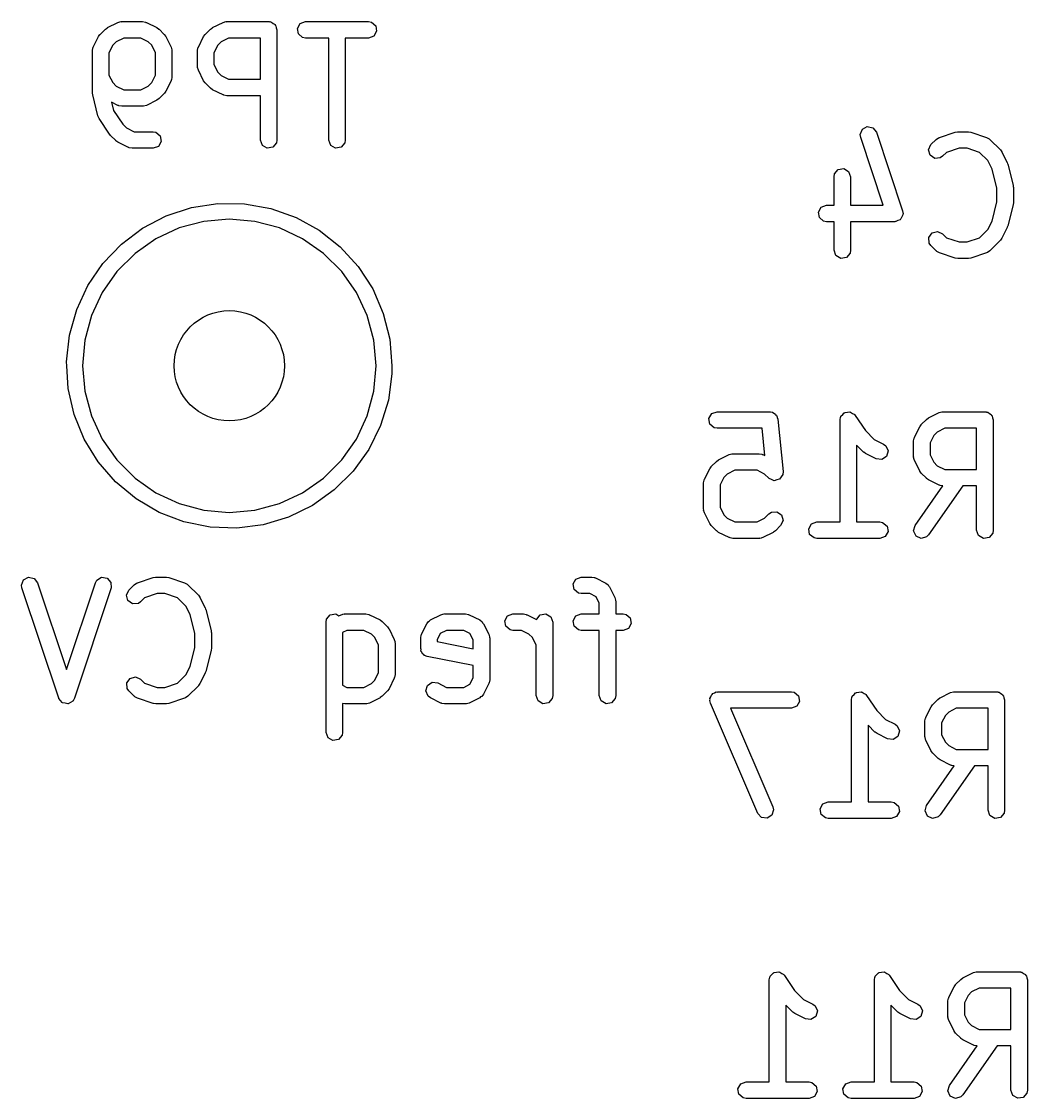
# Model space of a CAD drawing. Extents: x 62 to 228, y -146 to -46.
# Drawn here: x 168.93 to 178.05, y -58.08 to -48.31 of the extents above; entities that cross this region are included whole.
import ezdxf

# ---------------------------------------------------------------- set-up
doc = ezdxf.new("R2010")
doc.units = 0
doc.layers.add('BLACK', color=7, linetype='CONTINUOUS')

msp = doc.modelspace()

# ---------------------------------------------------------------- linework, layer by layer
at = {"layer": 'BLACK', "linetype": 'CONTINUOUS'}
for p, q in [((169.71, -48.3679), (169.805, -48.3203)), ((169.805, -48.3203), (169.83, -48.3129)), ((169.83, -48.3129), (169.835, -48.3139)), ((169.835, -48.3139), (169.839, -48.3124)), ((169.839, -48.3124), (170.029, -48.3124)), ((170.029, -48.3124), (170.055, -48.3169)), ((170.055, -48.3169), (170.058, -48.3198)), ((170.058, -48.3198), (170.063, -48.3203)), ((170.063, -48.3203), (170.158, -48.3679)), ((170.662, -48.3679), (170.758, -48.3203)), ((170.758, -48.3203), (170.783, -48.3129)), ((170.783, -48.3129), (170.787, -48.3139)), ((170.787, -48.3139), (170.791, -48.3124)), ((170.791, -48.3124), (171.172, -48.3124)), ((171.172, -48.3124), (171.182, -48.3141)), ((171.182, -48.3141), (171.185, -48.3135)), ((171.185, -48.3135), (171.188, -48.3152)), ((171.188, -48.3152), (171.198, -48.3169)), ((171.198, -48.3169), (171.213, -48.3294)), ((171.213, -48.3294), (171.23, -48.3392)), ((171.23, -48.3392), (171.232, -48.3455)), ((171.232, -48.3455), (171.237, -48.3499)), ((171.237, -48.3499), (171.24, -48.3691)), ((171.432, -48.3744), (171.457, -48.3299)), ((171.457, -48.3299), (171.505, -48.3124)), ((171.505, -48.3124), (172.077, -48.3124)), ((172.077, -48.3124), (172.103, -48.3169)), ((172.103, -48.3169), (172.142, -48.3499)), ((172.142, -48.3499), (172.151, -48.4004)), ((169.581, -48.5443), (169.629, -48.4491)), ((169.629, -48.4491), (169.642, -48.4311)), ((169.642, -48.4311), (169.643, -48.4296)), ((169.643, -48.4296), (169.691, -48.382)), ((169.691, -48.382), (169.709, -48.3691)), ((169.709, -48.3691), (169.71, -48.3679)), ((170.158, -48.3679), (170.176, -48.3813)), ((170.176, -48.3813), (170.178, -48.382)), ((170.178, -48.382), (170.225, -48.4296)), ((170.225, -48.4296), (170.238, -48.448)), ((170.238, -48.448), (170.239, -48.4491)), ((170.239, -48.4491), (170.287, -48.5443)), ((170.534, -48.5443), (170.581, -48.4491)), ((170.581, -48.4491), (170.595, -48.4311)), ((170.595, -48.4296), (170.643, -48.382)), ((170.595, -48.4311), (170.595, -48.4296)), ((170.643, -48.382), (170.661, -48.3691)), ((170.661, -48.3691), (170.662, -48.3679)), ((171.24, -48.3691), (171.247, -48.3874)), ((171.247, -48.3874), (171.247, -49.3874)), ((171.441, -48.4249), (171.432, -48.3744)), ((171.48, -48.4579), (171.441, -48.4249)), ((172.125, -48.4448), (172.077, -48.4624)), ((172.151, -48.4004), (172.125, -48.4448)), ((169.573, -48.5779), (169.578, -48.5522)), ((169.578, -48.5522), (169.581, -48.5488)), ((169.581, -48.5488), (169.581, -48.5443)), ((169.758, -48.527), (169.723, -48.5956)), ((169.788, -48.4966), (169.758, -48.527)), ((169.857, -48.4624), (169.788, -48.4966)), ((170.012, -48.4624), (169.857, -48.4624)), ((170.08, -48.4966), (170.012, -48.4624)), ((170.111, -48.527), (170.08, -48.4966)), ((170.145, -48.5956), (170.111, -48.527)), ((170.287, -48.5443), (170.294, -48.5693)), ((170.526, -48.5779), (170.53, -48.5522)), ((170.53, -48.5522), (170.533, -48.5488)), ((170.533, -48.5488), (170.534, -48.5443)), ((170.71, -48.527), (170.676, -48.5956)), ((170.74, -48.4966), (170.71, -48.527)), ((170.809, -48.4624), (170.74, -48.4966)), ((171.097, -48.4624), (170.809, -48.4624)), ((171.097, -48.8362), (171.097, -48.4624)), ((171.505, -48.4624), (171.48, -48.4579)), ((171.716, -48.4624), (171.505, -48.4624)), ((171.716, -49.3874), (171.716, -48.4624)), ((172.077, -48.4624), (171.866, -48.4624)), ((171.866, -48.4624), (171.866, -49.3874)), ((169.573, -48.9588), (169.573, -48.5779)), ((169.723, -48.5956), (169.723, -48.7982)), ((170.145, -48.7982), (170.145, -48.5956)), ((170.294, -48.5693), (170.293, -48.5736)), ((170.293, -48.5736), (170.295, -48.5779)), ((170.295, -48.5779), (170.295, -48.816)), ((170.526, -48.7207), (170.526, -48.5779)), ((170.676, -48.5956), (170.676, -48.703)), ((170.527, -48.7249), (170.526, -48.7207)), ((170.526, -48.7293), (170.527, -48.7249)), ((170.534, -48.7543), (170.526, -48.7293)), ((170.676, -48.703), (170.71, -48.7715)), ((169.723, -48.7982), (169.758, -48.8668)), ((170.111, -48.8668), (170.145, -48.7982)), ((170.29, -48.8416), (170.287, -48.845)), ((170.287, -48.845), (170.287, -48.8495)), ((170.295, -48.816), (170.29, -48.8416)), ((170.581, -48.8495), (170.534, -48.7543)), ((170.71, -48.7715), (170.74, -48.8019)), ((170.74, -48.8019), (170.809, -48.8362)), ((170.809, -48.8362), (171.097, -48.8362)), ((169.758, -48.8668), (169.788, -48.8972)), ((169.788, -48.8972), (169.857, -48.9314)), ((169.857, -48.9314), (170.012, -48.9314)), ((170.012, -48.9314), (170.08, -48.8972)), ((170.08, -48.8972), (170.111, -48.8668)), ((170.239, -48.9447), (170.226, -48.9627)), ((170.287, -48.8495), (170.239, -48.9447)), ((170.582, -48.8506), (170.581, -48.8495)), ((170.595, -48.869), (170.582, -48.8506)), ((170.643, -48.9166), (170.595, -48.869)), ((170.644, -48.9173), (170.643, -48.9166)), ((170.662, -48.9307), (170.644, -48.9173)), ((170.758, -48.9783), (170.662, -48.9307)), ((169.575, -48.9621), (169.573, -48.9588)), ((169.576, -48.977), (169.575, -48.9621)), ((169.623, -49.1675), (169.576, -48.977)), ((170.158, -49.0259), (170.063, -49.0735)), ((170.159, -49.0247), (170.158, -49.0259)), ((170.178, -49.0118), (170.159, -49.0247)), ((170.225, -48.9642), (170.178, -49.0118)), ((170.226, -48.9627), (170.225, -48.9642)), ((170.762, -48.9788), (170.758, -48.9783)), ((170.766, -48.9817), (170.762, -48.9788)), ((170.791, -48.9862), (170.766, -48.9817)), ((171.097, -48.9862), (170.791, -48.9862)), ((171.097, -49.3874), (171.097, -48.9862)), ((169.805, -49.0735), (169.747, -49.0444)), ((169.747, -49.0444), (169.766, -49.1185)), ((169.766, -49.1185), (169.849, -49.2444)), ((169.81, -49.074), (169.805, -49.0735)), ((169.813, -49.0769), (169.81, -49.074)), ((169.839, -49.0814), (169.813, -49.0769)), ((170.029, -49.0814), (169.839, -49.0814)), ((170.033, -49.0799), (170.029, -49.0814)), ((170.038, -49.0809), (170.033, -49.0799)), ((170.063, -49.0735), (170.038, -49.0809)), ((169.623, -49.1678), (169.623, -49.1675)), ((169.634, -49.1909), (169.623, -49.1678)), ((169.729, -49.3337), (169.634, -49.1909)), ((169.732, -49.3358), (169.729, -49.3337)), ((169.738, -49.3452), (169.732, -49.3358)), ((169.849, -49.2444), (169.883, -49.2781)), ((169.883, -49.2781), (169.952, -49.3124)), ((169.952, -49.3124), (170.125, -49.3124)), ((170.125, -49.3124), (170.15, -49.3169)), ((170.15, -49.3169), (170.189, -49.3499)), ((176.536, -49.3372), (176.555, -49.2895)), ((176.555, -49.2895), (176.6, -49.2651)), ((176.6, -49.2651), (176.65, -49.2754)), ((176.65, -49.2754), (176.682, -49.3155)), ((176.682, -49.3155), (176.92, -50.0298)), ((177.254, -49.3633), (177.397, -49.3157)), ((177.397, -49.3157), (177.419, -49.3124)), ((177.419, -49.3124), (177.421, -49.3119)), ((177.421, -49.3119), (177.516, -49.3119)), ((177.516, -49.3119), (177.538, -49.3158)), ((177.538, -49.3158), (177.539, -49.3157)), ((177.539, -49.3157), (177.682, -49.3633)), ((169.786, -49.3928), (169.738, -49.3452)), ((169.787, -49.3935), (169.786, -49.3928)), ((169.805, -49.4068), (169.787, -49.3935)), ((169.901, -49.4545), (169.805, -49.4068)), ((170.198, -49.4004), (170.173, -49.4448)), ((170.189, -49.3499), (170.198, -49.4004)), ((171.115, -49.4356), (171.097, -49.3874)), ((171.243, -49.413), (171.21, -49.4523)), ((171.247, -49.3874), (171.243, -49.413)), ((171.734, -49.4356), (171.716, -49.3874)), ((171.862, -49.413), (171.829, -49.4523)), ((171.866, -49.3874), (171.862, -49.413)), ((176.54, -49.363), (176.536, -49.3372)), ((176.745, -49.9785), (176.54, -49.363)), ((177.155, -49.4756), (177.177, -49.4291)), ((177.177, -49.4291), (177.225, -49.3815)), ((177.225, -49.3815), (177.246, -49.3665)), ((177.246, -49.3665), (177.25, -49.3661)), ((177.25, -49.3661), (177.254, -49.3633)), ((177.682, -49.3633), (177.705, -49.3758)), ((177.705, -49.3758), (177.708, -49.3796)), ((177.708, -49.3796), (177.712, -49.3815)), ((177.712, -49.3815), (177.807, -49.4767)), ((169.905, -49.455), (169.901, -49.4545)), ((169.908, -49.4579), (169.905, -49.455)), ((169.934, -49.4624), (169.908, -49.4579)), ((170.125, -49.4624), (169.934, -49.4624)), ((170.173, -49.4448), (170.125, -49.4624)), ((171.159, -49.4612), (171.115, -49.4356)), ((171.21, -49.4523), (171.159, -49.4612)), ((171.778, -49.4612), (171.734, -49.4356)), ((171.829, -49.4523), (171.778, -49.4612)), ((177.169, -49.5251), (177.155, -49.4756)), ((177.211, -49.5546), (177.169, -49.5251)), ((177.318, -49.5001), (177.283, -49.5352)), ((177.433, -49.4619), (177.318, -49.5001)), ((177.504, -49.4619), (177.433, -49.4619)), ((177.618, -49.5001), (177.504, -49.4619)), ((177.692, -49.5742), (177.618, -49.5001)), ((177.807, -49.4767), (177.82, -49.4951)), ((177.82, -49.4951), (177.821, -49.4962)), ((177.821, -49.4962), (177.869, -49.5914)), ((177.262, -49.5501), (177.211, -49.5546)), ((177.283, -49.5352), (177.262, -49.5501)), ((177.731, -49.6512), (177.692, -49.5742)), ((177.869, -49.5914), (177.872, -49.6038)), ((177.872, -49.6038), (177.874, -49.6068)), ((177.874, -49.6068), (177.922, -49.7973)), ((176.298, -49.7202), (176.302, -49.6946)), ((176.298, -49.9785), (176.298, -49.7202)), ((176.302, -49.6946), (176.335, -49.6553)), ((176.335, -49.6553), (176.386, -49.6464)), ((176.386, -49.6464), (176.43, -49.672)), ((176.43, -49.672), (176.448, -49.7202)), ((176.448, -49.7202), (176.448, -49.9785)), ((177.774, -49.8247), (177.731, -49.6512)), ((177.922, -49.7973), (177.923, -49.8122)), ((177.923, -49.8122), (177.924, -49.8155)), ((177.924, -49.8155), (177.924, -49.9583)), ((177.774, -49.9491), (177.774, -49.8247)), ((170.243, -50.0753), (170.473, -50.0002)), ((170.473, -50.0002), (170.712, -49.9636)), ((170.712, -49.9636), (170.954, -49.9665)), ((170.954, -49.9665), (171.192, -50.0089)), ((171.192, -50.0089), (171.42, -50.0896)), ((176.156, -50.0405), (176.182, -49.9961)), ((176.182, -49.9961), (176.23, -49.9785)), ((176.23, -49.9785), (176.298, -49.9785)), ((176.448, -49.9785), (176.745, -49.9785)), ((177.731, -50.1226), (177.774, -49.9491)), ((177.922, -49.9765), (177.874, -50.167)), ((177.924, -49.9583), (177.922, -49.9731)), ((177.922, -49.9731), (177.922, -49.9765)), ((170.029, -50.1869), (170.243, -50.0753)), ((170.815, -50.1049), (170.584, -50.1251)), ((171.046, -50.1251), (170.815, -50.1049)), ((171.42, -50.0896), (171.631, -50.2064)), ((176.165, -50.091), (176.156, -50.0405)), ((176.204, -50.124), (176.165, -50.091)), ((176.897, -50.111), (176.878, -50.118)), ((176.9, -50.106), (176.897, -50.111)), ((176.905, -50.1033), (176.9, -50.106)), ((176.913, -50.0843), (176.905, -50.1033)), ((176.923, -50.0666), (176.913, -50.0843)), ((176.92, -50.0298), (176.924, -50.0556)), ((176.924, -50.0556), (176.922, -50.0609)), ((176.922, -50.0609), (176.923, -50.0666)), ((169.836, -50.332), (170.029, -50.1869)), ((170.36, -50.1852), (170.15, -50.2831)), ((170.584, -50.1251), (170.36, -50.1852)), ((171.27, -50.1852), (171.046, -50.1251)), ((171.48, -50.2831), (171.27, -50.1852)), ((171.631, -50.2064), (171.821, -50.3563)), ((176.23, -50.1285), (176.204, -50.124)), ((176.298, -50.1285), (176.23, -50.1285)), ((176.298, -50.3869), (176.298, -50.1285)), ((176.849, -50.1285), (176.448, -50.1285)), ((176.448, -50.1285), (176.448, -50.3869)), ((176.855, -50.1266), (176.849, -50.1285)), ((176.86, -50.1277), (176.855, -50.1266)), ((176.878, -50.118), (176.86, -50.1277)), ((177.618, -50.2737), (177.692, -50.1996)), ((177.692, -50.1996), (177.731, -50.1226)), ((177.869, -50.1823), (177.821, -50.2776)), ((177.874, -50.167), (177.869, -50.1788)), ((177.869, -50.1788), (177.869, -50.1823)), ((170.15, -50.2831), (169.96, -50.4161)), ((171.67, -50.4161), (171.48, -50.2831)), ((177.158, -50.2722), (177.187, -50.2302)), ((177.162, -50.3233), (177.158, -50.2722)), ((177.187, -50.2302), (177.237, -50.2169)), ((177.237, -50.2169), (177.283, -50.2386)), ((177.283, -50.2386), (177.318, -50.2737)), ((177.318, -50.2737), (177.433, -50.3119)), ((177.433, -50.3119), (177.504, -50.3119)), ((177.504, -50.3119), (177.618, -50.2737)), ((177.807, -50.2971), (177.712, -50.3923)), ((177.808, -50.2956), (177.807, -50.2971)), ((177.821, -50.2776), (177.808, -50.2956)), ((169.669, -50.5068), (169.836, -50.332)), ((171.821, -50.3563), (171.984, -50.535)), ((176.315, -50.4351), (176.298, -50.3869)), ((176.448, -50.3869), (176.443, -50.4125)), ((177.177, -50.3447), (177.162, -50.3233)), ((177.225, -50.3923), (177.177, -50.3447)), ((177.229, -50.3942), (177.225, -50.3923)), ((177.231, -50.398), (177.229, -50.3942)), ((177.254, -50.4104), (177.231, -50.398)), ((177.397, -50.458), (177.254, -50.4104)), ((177.682, -50.4104), (177.539, -50.458)), ((177.686, -50.4076), (177.682, -50.4104)), ((177.69, -50.4072), (177.686, -50.4076)), ((177.712, -50.3923), (177.69, -50.4072)), ((169.532, -50.7064), (169.669, -50.5068)), ((169.96, -50.4161), (169.796, -50.5801)), ((171.834, -50.5801), (171.67, -50.4161)), ((176.36, -50.4607), (176.315, -50.4351)), ((176.41, -50.4518), (176.36, -50.4607)), ((176.443, -50.4125), (176.41, -50.4518)), ((177.398, -50.458), (177.397, -50.458)), ((177.421, -50.4619), (177.398, -50.458)), ((177.516, -50.4619), (177.421, -50.4619)), ((177.517, -50.4613), (177.516, -50.4619)), ((177.539, -50.458), (177.517, -50.4613)), ((169.796, -50.5801), (169.663, -50.77)), ((171.967, -50.77), (171.834, -50.5801)), ((171.984, -50.535), (172.115, -50.738)), ((169.431, -50.9257), (169.532, -50.7064)), ((169.663, -50.77), (169.565, -50.9801)), ((172.065, -50.9801), (171.967, -50.77)), ((172.115, -50.738), (172.211, -50.9597)), ((169.366, -51.1586), (169.431, -50.9257)), ((169.565, -50.9801), (169.505, -51.204)), ((172.125, -51.204), (172.065, -50.9801)), ((172.211, -50.9597), (172.27, -51.1941)), ((169.34, -51.399), (169.366, -51.1586)), ((169.505, -51.204), (169.485, -51.435)), ((172.145, -51.435), (172.125, -51.204)), ((172.27, -51.1941), (172.29, -51.435)), ((169.343, -51.435), (169.34, -51.399)), ((169.354, -51.6403), (169.343, -51.435)), ((169.485, -51.435), (169.505, -51.666)), ((172.125, -51.666), (172.145, -51.435)), ((172.29, -51.435), (172.288, -51.5071)), ((172.288, -51.5071), (172.257, -51.7467)), ((169.407, -51.8761), (169.354, -51.6403)), ((169.505, -51.666), (169.565, -51.8899)), ((172.065, -51.8899), (172.125, -51.666)), ((172.257, -51.7467), (172.186, -51.978)), ((175.164, -51.9139), (175.189, -51.8694)), ((175.189, -51.8694), (175.238, -51.8519)), ((175.238, -51.8519), (175.714, -51.8519)), ((175.714, -51.8519), (175.718, -51.8526)), ((175.718, -51.8526), (175.719, -51.8521)), ((175.719, -51.8521), (175.722, -51.8534)), ((175.722, -51.8534), (175.739, -51.8564)), ((175.739, -51.8564), (175.752, -51.8666)), ((175.752, -51.8666), (175.766, -51.8732)), ((175.766, -51.8732), (175.771, -51.8826)), ((176.377, -51.8786), (176.391, -51.8619)), ((176.391, -51.8619), (176.395, -51.8612)), ((176.395, -51.8612), (176.398, -51.8582)), ((176.398, -51.8582), (176.42, -51.8568)), ((176.42, -51.8568), (176.441, -51.853)), ((176.441, -51.853), (176.445, -51.8552)), ((176.445, -51.8552), (176.449, -51.8549)), ((176.449, -51.8549), (176.467, -51.8678)), ((176.467, -51.8678), (176.486, -51.8787)), ((177.156, -51.9074), (177.252, -51.8598)), ((177.252, -51.8598), (177.277, -51.8524)), ((177.277, -51.8524), (177.281, -51.8534)), ((177.281, -51.8534), (177.285, -51.8519)), ((177.285, -51.8519), (177.666, -51.8519)), ((177.666, -51.8519), (177.676, -51.8536)), ((177.676, -51.8536), (177.679, -51.853)), ((177.679, -51.853), (177.682, -51.8547)), ((177.682, -51.8547), (177.692, -51.8564)), ((177.692, -51.8564), (177.707, -51.8689)), ((177.707, -51.8689), (177.724, -51.8787)), ((169.498, -52.1), (169.407, -51.8761)), ((169.565, -51.8899), (169.663, -52.1)), ((171.967, -52.1), (172.065, -51.8899)), ((175.173, -51.9644), (175.164, -51.9139)), ((175.212, -51.9974), (175.173, -51.9644)), ((175.771, -51.8826), (175.779, -51.8894)), ((175.779, -51.8894), (175.782, -51.9051)), ((175.782, -51.9051), (175.788, -51.9194)), ((175.788, -51.9194), (175.836, -52.3956)), ((176.353, -51.9269), (176.358, -51.9012)), ((176.353, -52.8519), (176.353, -51.9269)), ((176.358, -51.9012), (176.36, -51.8979)), ((176.36, -51.8979), (176.361, -51.8936)), ((176.361, -51.8936), (176.377, -51.8786)), ((176.486, -51.8787), (176.487, -51.8827)), ((176.487, -51.8827), (176.49, -51.8853)), ((176.49, -51.8853), (176.582, -52.022)), ((177.075, -51.9886), (177.089, -51.9706)), ((177.089, -51.9691), (177.137, -51.9215)), ((177.089, -51.9706), (177.089, -51.9691)), ((177.137, -51.9215), (177.155, -51.9086)), ((177.155, -51.9086), (177.156, -51.9074)), ((177.724, -51.8787), (177.726, -51.885)), ((177.726, -51.885), (177.731, -51.8894)), ((177.731, -51.8894), (177.735, -51.9086)), ((177.735, -51.9086), (177.741, -51.9269)), ((177.741, -51.9269), (177.741, -52.9269)), ((172.186, -51.978), (172.079, -52.1947)), ((175.238, -52.0019), (175.212, -51.9974)), ((175.646, -52.0019), (175.238, -52.0019)), ((175.671, -52.2501), (175.646, -52.0019)), ((176.582, -52.022), (176.663, -52.1033)), ((177.028, -52.0838), (177.075, -51.9886)), ((177.204, -52.0665), (177.17, -52.1351)), ((177.234, -52.0361), (177.204, -52.0665)), ((177.303, -52.0019), (177.234, -52.0361)), ((177.591, -52.0019), (177.303, -52.0019)), ((177.591, -52.3757), (177.591, -52.0019)), ((169.625, -52.3061), (169.498, -52.1)), ((169.663, -52.1), (169.796, -52.2899)), ((171.834, -52.2899), (171.967, -52.1)), ((176.566, -52.218), (176.503, -52.1556)), ((176.503, -52.1556), (176.503, -52.8519)), ((176.663, -52.1033), (176.747, -52.1455)), ((176.747, -52.1455), (176.768, -52.161)), ((176.768, -52.161), (176.789, -52.2081)), ((177.02, -52.1174), (177.024, -52.0917)), ((177.02, -52.2602), (177.02, -52.1174)), ((177.024, -52.0917), (177.027, -52.0883)), ((177.027, -52.0883), (177.028, -52.0838)), ((177.17, -52.1351), (177.17, -52.2425)), ((172.079, -52.1947), (171.938, -52.391)), ((175.252, -52.2884), (175.347, -52.2408)), ((175.347, -52.2408), (175.372, -52.2333)), ((175.372, -52.2333), (175.376, -52.2344)), ((175.376, -52.2344), (175.38, -52.2328)), ((175.38, -52.2328), (175.619, -52.2328)), ((175.619, -52.2328), (175.644, -52.2374)), ((175.644, -52.2374), (175.648, -52.2402)), ((175.648, -52.2402), (175.652, -52.2408)), ((175.652, -52.2408), (175.671, -52.2501)), ((176.567, -52.2187), (176.566, -52.218)), ((176.585, -52.2321), (176.567, -52.2187)), ((176.68, -52.2797), (176.585, -52.2321)), ((176.774, -52.2573), (176.731, -52.2855)), ((176.789, -52.2081), (176.774, -52.2573)), ((177.021, -52.2644), (177.02, -52.2602)), ((177.02, -52.2688), (177.021, -52.2644)), ((177.17, -52.2425), (177.204, -52.311)), ((169.783, -52.4888), (169.625, -52.3061)), ((169.796, -52.2899), (169.96, -52.4539)), ((171.67, -52.4539), (171.834, -52.2899)), ((175.171, -52.3695), (175.184, -52.3515)), ((175.184, -52.3515), (175.185, -52.35)), ((175.185, -52.35), (175.232, -52.3024)), ((175.232, -52.3024), (175.251, -52.2896)), ((175.251, -52.2896), (175.252, -52.2884)), ((176.731, -52.2855), (176.68, -52.2797)), ((177.028, -52.2938), (177.02, -52.2688)), ((177.075, -52.389), (177.028, -52.2938)), ((177.204, -52.311), (177.234, -52.3414)), ((177.234, -52.3414), (177.303, -52.3757)), ((169.96, -52.4539), (170.15, -52.5869)), ((171.48, -52.5869), (171.67, -52.4539)), ((171.938, -52.391), (171.767, -52.5616)), ((175.123, -52.4648), (175.171, -52.3695)), ((175.299, -52.4475), (175.265, -52.516)), ((175.33, -52.4171), (175.299, -52.4475)), ((175.398, -52.3828), (175.33, -52.4171)), ((175.601, -52.3828), (175.398, -52.3828)), ((175.669, -52.4171), (175.601, -52.3828)), ((175.708, -52.4561), (175.669, -52.4171)), ((175.709, -52.4563), (175.708, -52.4561)), ((175.709, -52.4568), (175.709, -52.4563)), ((175.732, -52.4671), (175.709, -52.4568)), ((175.819, -52.4431), (175.805, -52.464)), ((175.834, -52.4225), (175.819, -52.4431)), ((175.836, -52.3956), (175.834, -52.4216)), ((175.834, -52.4216), (175.834, -52.422)), ((175.834, -52.422), (175.834, -52.4225)), ((177.076, -52.3901), (177.075, -52.389)), ((177.089, -52.4085), (177.076, -52.3901)), ((177.137, -52.4561), (177.089, -52.4085)), ((177.138, -52.4568), (177.137, -52.4561)), ((177.156, -52.4702), (177.138, -52.4568)), ((177.303, -52.3757), (177.591, -52.3757)), ((169.969, -52.6432), (169.783, -52.4888)), ((175.115, -52.4983), (175.12, -52.4727)), ((175.115, -52.7364), (175.115, -52.4983)), ((175.12, -52.4727), (175.122, -52.4692)), ((175.122, -52.4692), (175.123, -52.4648)), ((175.265, -52.516), (175.265, -52.7187)), ((175.755, -52.4778), (175.732, -52.4671)), ((175.756, -52.4779), (175.755, -52.4777)), ((175.755, -52.4777), (175.755, -52.4778)), ((175.78, -52.471), (175.756, -52.4779)), ((175.804, -52.4645), (175.78, -52.471)), ((175.805, -52.4641), (175.804, -52.4645)), ((175.805, -52.464), (175.805, -52.4641)), ((177.033, -52.8839), (177.284, -52.5255)), ((177.252, -52.5178), (177.156, -52.4702)), ((177.467, -52.5257), (177.156, -52.9699)), ((177.256, -52.5183), (177.252, -52.5178)), ((177.26, -52.5212), (177.256, -52.5183)), ((177.284, -52.5255), (177.26, -52.5212)), ((177.591, -52.5257), (177.467, -52.5257)), ((177.591, -52.9269), (177.591, -52.5257)), ((170.178, -52.7652), (169.969, -52.6432)), ((170.15, -52.5869), (170.36, -52.6848)), ((171.27, -52.6848), (171.48, -52.5869)), ((171.767, -52.5616), (171.57, -52.702)), ((170.36, -52.6848), (170.584, -52.7449)), ((170.584, -52.7449), (170.815, -52.7651)), ((170.815, -52.7651), (171.046, -52.7449)), ((171.046, -52.7449), (171.27, -52.6848)), ((171.57, -52.702), (171.353, -52.8083)), ((175.117, -52.7406), (175.115, -52.7364)), ((175.115, -52.745), (175.117, -52.7406)), ((175.123, -52.7699), (175.115, -52.745)), ((175.265, -52.7187), (175.299, -52.7872)), ((170.403, -52.8514), (170.178, -52.7652)), ((170.64, -52.8996), (170.403, -52.8514)), ((171.353, -52.8083), (171.122, -52.8778)), ((175.171, -52.8652), (175.123, -52.7699)), ((175.299, -52.7872), (175.33, -52.8176)), ((175.33, -52.8176), (175.398, -52.8519)), ((175.398, -52.8519), (175.601, -52.8519)), ((175.601, -52.8519), (175.669, -52.8176)), ((175.669, -52.8176), (175.708, -52.7786)), ((175.708, -52.7786), (175.73, -52.7637)), ((175.73, -52.7637), (175.781, -52.7592)), ((175.781, -52.7592), (175.823, -52.7886)), ((175.836, -52.8382), (175.814, -52.8847)), ((175.823, -52.7886), (175.836, -52.8382)), ((176.094, -52.8694), (176.142, -52.8519)), ((176.142, -52.8519), (176.353, -52.8519)), ((176.503, -52.8519), (176.714, -52.8519)), ((176.714, -52.8519), (176.739, -52.8564)), ((170.882, -52.9085), (170.64, -52.8996)), ((171.122, -52.8778), (170.882, -52.9085)), ((175.172, -52.8663), (175.171, -52.8652)), ((175.185, -52.8847), (175.172, -52.8663)), ((175.232, -52.9323), (175.185, -52.8847)), ((175.234, -52.933), (175.232, -52.9323)), ((175.252, -52.9463), (175.234, -52.933)), ((175.347, -52.994), (175.252, -52.9463)), ((175.747, -52.9463), (175.652, -52.994)), ((175.748, -52.9452), (175.747, -52.9463)), ((175.767, -52.9323), (175.748, -52.9452)), ((175.814, -52.8847), (175.767, -52.9323)), ((176.069, -52.9139), (176.094, -52.8694)), ((176.077, -52.9644), (176.069, -52.9139)), ((176.739, -52.8564), (176.779, -52.8894)), ((176.788, -52.9399), (176.762, -52.9843)), ((176.779, -52.8894), (176.788, -52.9399)), ((177.02, -52.9334), (177.033, -52.8839)), ((177.042, -52.9799), (177.02, -52.9334)), ((177.609, -52.9751), (177.591, -52.9269)), ((177.741, -52.9269), (177.737, -52.9525)), ((175.351, -52.9945), (175.347, -52.994)), ((175.355, -52.9974), (175.351, -52.9945)), ((175.38, -53.0019), (175.355, -52.9974)), ((175.619, -53.0019), (175.38, -53.0019)), ((175.623, -53.0003), (175.619, -53.0019)), ((175.627, -53.0014), (175.623, -53.0003)), ((175.652, -52.994), (175.627, -53.0014)), ((176.117, -52.9974), (176.077, -52.9644)), ((176.142, -53.0019), (176.117, -52.9974)), ((176.714, -53.0019), (176.142, -53.0019)), ((176.762, -52.9843), (176.714, -53.0019)), ((177.088, -53.0016), (177.042, -52.9799)), ((177.138, -52.9883), (177.088, -53.0016)), ((177.156, -52.9699), (177.138, -52.9883)), ((177.653, -53.0007), (177.609, -52.9751)), ((177.704, -52.9918), (177.653, -53.0007)), ((177.737, -52.9525), (177.704, -52.9918)), ((168.931, -53.4253), (168.949, -53.3776)), ((168.934, -53.4511), (168.931, -53.4253)), ((168.949, -53.3776), (168.994, -53.3532)), ((168.994, -53.3532), (169.045, -53.3635)), ((169.045, -53.3635), (169.077, -53.4037)), ((169.077, -53.4037), (169.339, -54.1902)), ((169.339, -54.1902), (169.601, -53.4037)), ((169.601, -53.4037), (169.613, -53.3808)), ((169.613, -53.3808), (169.657, -53.3539)), ((169.657, -53.3539), (169.708, -53.3614)), ((169.708, -53.3614), (169.742, -53.3998)), ((169.742, -53.3998), (169.743, -53.4511)), ((169.905, -53.4696), (169.952, -53.422)), ((169.952, -53.422), (169.974, -53.407)), ((169.974, -53.407), (169.978, -53.4066)), ((169.978, -53.4066), (169.982, -53.4038)), ((169.982, -53.4038), (170.125, -53.3562)), ((170.125, -53.3562), (170.147, -53.3529)), ((170.147, -53.3529), (170.148, -53.3524)), ((170.148, -53.3524), (170.244, -53.3524)), ((170.244, -53.3524), (170.266, -53.3563)), ((170.266, -53.3563), (170.267, -53.3562)), ((170.267, -53.3562), (170.41, -53.4038)), ((170.41, -53.4038), (170.433, -53.4163)), ((170.433, -53.4163), (170.435, -53.4201)), ((170.435, -53.4201), (170.439, -53.422)), ((170.439, -53.422), (170.535, -53.5172)), ((173.932, -53.4144), (173.957, -53.3699)), ((173.941, -53.4649), (173.932, -53.4144)), ((173.957, -53.3699), (174.005, -53.3524)), ((174.005, -53.3524), (174.101, -53.3524)), ((174.101, -53.3524), (174.126, -53.3569)), ((174.126, -53.3569), (174.13, -53.3598)), ((174.13, -53.3598), (174.134, -53.3603)), ((174.134, -53.3603), (174.229, -53.4079)), ((174.229, -53.4079), (174.25, -53.4234)), ((174.25, -53.4234), (174.255, -53.4337)), ((174.255, -53.4337), (174.263, -53.4415)), ((169.268, -54.4511), (168.934, -53.4511)), ((169.743, -53.4511), (169.41, -54.4511)), ((169.883, -53.5161), (169.905, -53.4696)), ((169.896, -53.5656), (169.883, -53.5161)), ((170.161, -53.5024), (170.046, -53.5406)), ((170.231, -53.5024), (170.161, -53.5024)), ((170.346, -53.5406), (170.231, -53.5024)), ((170.535, -53.5172), (170.548, -53.5356)), ((170.548, -53.5356), (170.549, -53.5367)), ((170.549, -53.5367), (170.596, -53.6319)), ((173.98, -53.4979), (173.941, -53.4649)), ((174.005, -53.5024), (173.98, -53.4979)), ((174.083, -53.5024), (174.005, -53.5024)), ((174.14, -53.5309), (174.083, -53.5024)), ((174.169, -53.5879), (174.14, -53.5309)), ((174.263, -53.4415), (174.311, -53.5367)), ((174.311, -53.5367), (174.318, -53.5617)), ((169.938, -53.5951), (169.896, -53.5656)), ((169.99, -53.5906), (169.938, -53.5951)), ((170.011, -53.5757), (169.99, -53.5906)), ((170.046, -53.5406), (170.011, -53.5757)), ((170.42, -53.6147), (170.346, -53.5406)), ((170.459, -53.6917), (170.42, -53.6147)), ((170.596, -53.6319), (170.6, -53.6443)), ((174.169, -53.6857), (174.169, -53.5879)), ((174.318, -53.5617), (174.317, -53.566)), ((174.317, -53.566), (174.319, -53.5702)), ((174.319, -53.5702), (174.319, -53.6857)), ((170.502, -53.8652), (170.459, -53.6917)), ((170.6, -53.6443), (170.602, -53.6473)), ((170.602, -53.6473), (170.65, -53.8378)), ((171.697, -53.7351), (171.73, -53.6958)), ((171.73, -53.6958), (171.78, -53.6869)), ((171.78, -53.6869), (171.809, -53.7035)), ((171.809, -53.7035), (171.829, -53.6936)), ((171.829, -53.6936), (171.854, -53.6862)), ((171.854, -53.6862), (171.858, -53.6872)), ((171.858, -53.6872), (171.863, -53.6857)), ((171.863, -53.6857), (172.053, -53.6857)), ((172.053, -53.6857), (172.079, -53.6902)), ((172.079, -53.6902), (172.082, -53.6931)), ((172.082, -53.6931), (172.087, -53.6936)), ((172.087, -53.6936), (172.182, -53.7413)), ((172.639, -53.7413), (172.734, -53.6936)), ((172.734, -53.6936), (172.759, -53.6862)), ((172.759, -53.6862), (172.763, -53.6872)), ((172.763, -53.6872), (172.767, -53.6857)), ((172.767, -53.6857), (172.958, -53.6857)), ((172.958, -53.6857), (172.984, -53.6902)), ((172.984, -53.6902), (172.987, -53.6931)), ((172.987, -53.6931), (172.991, -53.6936)), ((172.991, -53.6936), (173.087, -53.7413)), ((173.313, -53.7477), (173.338, -53.7033)), ((173.338, -53.7033), (173.386, -53.6857)), ((173.386, -53.6857), (173.482, -53.6857)), ((173.482, -53.6857), (173.507, -53.6902)), ((173.507, -53.6902), (173.511, -53.6931)), ((173.511, -53.6931), (173.515, -53.6936)), ((173.515, -53.6936), (173.601, -53.7367)), ((173.602, -53.7351), (173.635, -53.6958)), ((173.635, -53.6958), (173.685, -53.6869)), ((173.685, -53.6869), (173.73, -53.7125)), ((173.73, -53.7125), (173.747, -53.7607)), ((173.932, -53.7477), (173.957, -53.7033)), ((173.957, -53.7033), (174.005, -53.6857)), ((174.005, -53.6857), (174.169, -53.6857)), ((174.319, -53.6857), (174.386, -53.6857)), ((174.386, -53.6857), (174.412, -53.6902)), ((174.412, -53.6902), (174.451, -53.7232)), ((174.451, -53.7232), (174.46, -53.7737)), ((171.692, -53.7607), (171.697, -53.7351)), ((171.692, -54.7607), (171.692, -53.7607)), ((172.182, -53.7413), (172.2, -53.7546)), ((172.2, -53.7546), (172.201, -53.7553)), ((172.201, -53.7553), (172.249, -53.8029)), ((172.249, -53.8029), (172.262, -53.8213)), ((172.262, -53.8213), (172.263, -53.8224)), ((172.263, -53.8224), (172.311, -53.9176)), ((172.557, -53.87), (172.605, -53.7748)), ((172.605, -53.7748), (172.621, -53.7539)), ((172.621, -53.7539), (172.631, -53.7494)), ((172.631, -53.7494), (172.639, -53.7413)), ((173.087, -53.7413), (173.108, -53.7568)), ((173.108, -53.7568), (173.112, -53.7671)), ((173.112, -53.7671), (173.12, -53.7748)), ((173.12, -53.7748), (173.168, -53.87)), ((173.321, -53.7982), (173.313, -53.7477)), ((173.361, -53.8312), (173.321, -53.7982)), ((173.601, -53.7367), (173.602, -53.7351)), ((173.747, -53.7607), (173.747, -54.4274)), ((173.941, -53.7982), (173.932, -53.7477)), ((173.98, -53.8312), (173.941, -53.7982)), ((174.435, -53.8182), (174.386, -53.8357)), ((174.46, -53.7737), (174.435, -53.8182)), ((170.502, -53.9896), (170.502, -53.8652)), ((170.65, -53.8378), (170.651, -53.8527)), ((170.651, -53.8527), (170.652, -53.856)), ((170.652, -53.856), (170.652, -53.9988)), ((171.88, -53.8357), (171.842, -53.8547)), ((171.842, -53.8547), (171.842, -54.3334)), ((172.035, -53.8357), (171.88, -53.8357)), ((172.104, -53.87), (172.035, -53.8357)), ((172.134, -53.9004), (172.104, -53.87)), ((172.169, -53.9689), (172.134, -53.9004)), ((172.311, -53.9176), (172.318, -53.9426)), ((172.55, -53.9036), (172.554, -53.8779)), ((172.55, -53.9988), (172.55, -53.9036)), ((172.554, -53.8779), (172.557, -53.8745)), ((172.557, -53.8745), (172.557, -53.87)), ((172.728, -53.8642), (172.7, -53.9213)), ((172.7, -53.9213), (172.7, -53.9373)), ((172.785, -53.8357), (172.728, -53.8642)), ((172.94, -53.8357), (172.785, -53.8357)), ((172.997, -53.8642), (172.94, -53.8357)), ((173.026, -53.9213), (172.997, -53.8642)), ((173.026, -54.0026), (173.026, -53.9213)), ((173.168, -53.87), (173.175, -53.895)), ((173.175, -53.895), (173.174, -53.8994)), ((173.174, -53.8994), (173.176, -53.9036)), ((173.176, -53.9036), (173.176, -54.2845)), ((173.386, -53.8357), (173.361, -53.8312)), ((173.464, -53.8357), (173.386, -53.8357)), ((173.532, -53.87), (173.464, -53.8357)), ((173.563, -53.9004), (173.532, -53.87)), ((173.597, -53.9689), (173.563, -53.9004)), ((174.005, -53.8357), (173.98, -53.8312)), ((174.169, -53.8357), (174.005, -53.8357)), ((174.169, -54.4274), (174.169, -53.8357)), ((174.386, -53.8357), (174.319, -53.8357)), ((174.319, -53.8357), (174.319, -54.4274)), ((170.459, -54.1631), (170.502, -53.9896)), ((170.65, -54.017), (170.602, -54.2075)), ((170.652, -53.9988), (170.649, -54.0136)), ((170.649, -54.0136), (170.65, -54.017)), ((172.169, -54.2192), (172.169, -53.9689)), ((172.318, -53.9426), (172.317, -53.947)), ((172.317, -53.947), (172.319, -53.9512)), ((172.319, -53.9512), (172.319, -54.2369)), ((172.554, -54.0105), (172.55, -53.9988)), ((172.553, -54.0228), (172.554, -54.0105)), ((172.562, -54.0338), (172.553, -54.0228)), ((172.7, -53.9373), (173.026, -54.0026)), ((173.597, -54.4274), (173.597, -53.9689)), ((172.567, -54.047), (172.562, -54.0338)), ((172.578, -54.0532), (172.567, -54.047)), ((172.586, -54.0629), (172.578, -54.0532)), ((172.61, -54.0724), (172.586, -54.0629)), ((173.026, -54.1555), (172.61, -54.0724)), ((170.42, -54.2401), (170.459, -54.1631)), ((170.597, -54.2193), (170.596, -54.2228)), ((170.602, -54.2075), (170.597, -54.2193)), ((172.134, -54.2877), (172.169, -54.2192)), ((173.026, -54.2668), (173.026, -54.1555)), ((169.885, -54.3127), (169.915, -54.2707)), ((169.89, -54.3638), (169.885, -54.3127)), ((169.915, -54.2707), (169.964, -54.2574)), ((169.964, -54.2574), (170.011, -54.2791)), ((170.011, -54.2791), (170.046, -54.3142)), ((170.046, -54.3142), (170.161, -54.3524)), ((170.231, -54.3524), (170.346, -54.3142)), ((170.346, -54.3142), (170.42, -54.2401)), ((170.549, -54.3181), (170.535, -54.3361)), ((170.596, -54.2228), (170.549, -54.3181)), ((172.035, -54.3524), (172.104, -54.3181)), ((172.104, -54.3181), (172.134, -54.2877)), ((172.311, -54.2704), (172.263, -54.3657)), ((172.314, -54.2626), (172.311, -54.266)), ((172.311, -54.266), (172.311, -54.2704)), ((172.319, -54.2369), (172.314, -54.2626)), ((172.612, -54.3351), (172.655, -54.3068)), ((172.655, -54.3068), (172.706, -54.3127)), ((172.706, -54.3127), (172.785, -54.3524)), ((172.997, -54.3239), (173.026, -54.2668)), ((173.168, -54.3181), (173.12, -54.4133)), ((173.171, -54.3102), (173.168, -54.3136)), ((173.168, -54.3136), (173.168, -54.3181)), ((173.176, -54.2845), (173.171, -54.3102)), ((169.905, -54.3852), (169.89, -54.3638)), ((169.952, -54.4328), (169.905, -54.3852)), ((170.161, -54.3524), (170.231, -54.3524)), ((170.535, -54.3376), (170.439, -54.4328)), ((170.535, -54.3361), (170.535, -54.3376)), ((171.842, -54.3334), (171.88, -54.3524)), ((171.88, -54.3524), (172.035, -54.3524)), ((172.249, -54.3852), (172.201, -54.4328)), ((172.25, -54.3837), (172.249, -54.3852)), ((172.263, -54.3657), (172.25, -54.3837)), ((172.597, -54.3843), (172.612, -54.3351)), ((172.618, -54.4313), (172.597, -54.3843)), ((172.785, -54.3524), (172.94, -54.3524)), ((172.94, -54.3524), (172.997, -54.3239)), ((173.12, -54.4133), (173.105, -54.4342)), ((175.193, -54.4171), (175.198, -54.4094)), ((175.198, -54.4094), (175.214, -54.4034)), ((175.214, -54.4034), (175.229, -54.3939)), ((175.229, -54.3939), (175.238, -54.3949)), ((175.238, -54.3949), (175.246, -54.3919)), ((175.246, -54.3919), (175.913, -54.3919)), ((175.913, -54.3919), (175.938, -54.3964)), ((175.938, -54.3964), (175.977, -54.4294)), ((176.48, -54.4186), (176.494, -54.4019)), ((176.494, -54.4019), (176.498, -54.4012)), ((176.498, -54.4012), (176.501, -54.3982)), ((176.501, -54.3982), (176.523, -54.3968)), ((176.523, -54.3968), (176.545, -54.393)), ((176.545, -54.393), (176.548, -54.3952)), ((176.548, -54.3952), (176.553, -54.3949)), ((176.553, -54.3949), (176.57, -54.4078)), ((176.57, -54.4078), (176.589, -54.4187)), ((177.26, -54.4474), (177.355, -54.3998)), ((177.355, -54.3998), (177.38, -54.3924)), ((177.38, -54.3924), (177.385, -54.3934)), ((177.385, -54.3934), (177.389, -54.3919)), ((177.389, -54.3919), (177.77, -54.3919)), ((177.77, -54.3919), (177.779, -54.3936)), ((177.779, -54.3936), (177.783, -54.393)), ((177.783, -54.393), (177.786, -54.3947)), ((177.786, -54.3947), (177.795, -54.3964)), ((177.795, -54.3964), (177.81, -54.4089)), ((177.81, -54.4089), (177.827, -54.4187)), ((169.269, -54.4528), (169.268, -54.4511)), ((169.269, -54.4549), (169.269, -54.4528)), ((169.285, -54.4727), (169.269, -54.4549)), ((169.3, -54.4913), (169.285, -54.4727)), ((169.302, -54.4917), (169.3, -54.4913)), ((169.303, -54.4933), (169.302, -54.4917)), ((169.327, -54.4968), (169.303, -54.4933)), ((169.35, -54.5016), (169.327, -54.4968)), ((169.352, -54.5005), (169.35, -54.5016)), ((169.354, -54.5009), (169.352, -54.5005)), ((169.374, -54.4884), (169.354, -54.5009)), ((169.395, -54.4771), (169.374, -54.4884)), ((169.396, -54.4751), (169.395, -54.4771)), ((169.398, -54.474), (169.396, -54.4751)), ((169.41, -54.4511), (169.398, -54.474)), ((169.957, -54.4347), (169.952, -54.4328)), ((169.959, -54.4385), (169.957, -54.4347)), ((169.982, -54.4509), (169.959, -54.4385)), ((170.125, -54.4985), (169.982, -54.4509)), ((170.126, -54.4985), (170.125, -54.4985)), ((170.148, -54.5024), (170.126, -54.4985)), ((170.244, -54.5024), (170.148, -54.5024)), ((170.245, -54.5018), (170.244, -54.5024)), ((170.267, -54.4985), (170.245, -54.5018)), ((170.41, -54.4509), (170.267, -54.4985)), ((170.414, -54.4481), (170.41, -54.4509)), ((170.418, -54.4477), (170.414, -54.4481)), ((170.439, -54.4328), (170.418, -54.4477)), ((171.863, -54.5024), (171.842, -54.4988)), ((171.842, -54.4988), (171.842, -54.7607)), ((172.053, -54.5024), (171.863, -54.5024)), ((172.057, -54.5008), (172.053, -54.5024)), ((172.062, -54.5019), (172.057, -54.5008)), ((172.087, -54.4945), (172.062, -54.5019)), ((172.182, -54.4468), (172.087, -54.4945)), ((172.183, -54.4457), (172.182, -54.4468)), ((172.201, -54.4328), (172.183, -54.4457)), ((172.639, -54.4468), (172.618, -54.4313)), ((172.734, -54.4945), (172.639, -54.4468)), ((172.738, -54.495), (172.734, -54.4945)), ((172.742, -54.4979), (172.738, -54.495)), ((172.767, -54.5024), (172.742, -54.4979)), ((172.958, -54.5024), (172.767, -54.5024)), ((172.962, -54.5008), (172.958, -54.5024)), ((172.966, -54.5019), (172.962, -54.5008)), ((172.991, -54.4945), (172.966, -54.5019)), ((173.087, -54.4468), (172.991, -54.4945)), ((173.094, -54.4387), (173.087, -54.4468)), ((173.105, -54.4342), (173.094, -54.4387)), ((173.615, -54.4756), (173.597, -54.4274)), ((173.659, -54.5012), (173.615, -54.4756)), ((173.71, -54.4923), (173.659, -54.5012)), ((173.743, -54.453), (173.71, -54.4923)), ((173.747, -54.4274), (173.743, -54.453)), ((174.186, -54.4756), (174.169, -54.4274)), ((174.231, -54.5012), (174.186, -54.4756)), ((174.281, -54.4923), (174.231, -54.5012)), ((174.314, -54.453), (174.281, -54.4923)), ((174.319, -54.4274), (174.314, -54.453)), ((175.171, -54.4711), (175.174, -54.4626)), ((175.177, -54.4964), (175.171, -54.4711)), ((175.172, -54.4539), (175.181, -54.4387)), ((175.174, -54.4626), (175.172, -54.4539)), ((175.606, -55.4964), (175.177, -54.4964)), ((175.181, -54.4387), (175.186, -54.422)), ((175.186, -54.422), (175.193, -54.4171)), ((175.986, -54.4799), (175.961, -54.5243)), ((175.977, -54.4294), (175.986, -54.4799)), ((176.457, -54.4669), (176.461, -54.4412)), ((176.457, -55.3919), (176.457, -54.4669)), ((176.461, -54.4412), (176.464, -54.4379)), ((176.464, -54.4336), (176.48, -54.4186)), ((176.464, -54.4379), (176.464, -54.4336)), ((176.589, -54.4187), (176.591, -54.4227)), ((176.591, -54.4227), (176.594, -54.4253)), ((176.594, -54.4253), (176.685, -54.562)), ((177.179, -54.5286), (177.192, -54.5106)), ((177.192, -54.5106), (177.193, -54.5091)), ((177.193, -54.5091), (177.24, -54.4615)), ((177.24, -54.4615), (177.259, -54.4486)), ((177.259, -54.4486), (177.26, -54.4474)), ((177.827, -54.4187), (177.829, -54.425)), ((177.829, -54.425), (177.835, -54.4294)), ((177.835, -54.4294), (177.838, -54.4486)), ((177.838, -54.4486), (177.845, -54.4669)), ((177.845, -54.4669), (177.845, -55.4669)), ((175.913, -54.5419), (175.36, -54.5419)), ((175.36, -54.5419), (175.743, -55.4373)), ((175.961, -54.5243), (175.913, -54.5419)), ((176.685, -54.562), (176.766, -54.6433)), ((177.131, -54.6238), (177.179, -54.5286)), ((177.308, -54.6065), (177.273, -54.6751)), ((177.338, -54.5761), (177.308, -54.6065)), ((177.406, -54.5419), (177.338, -54.5761)), ((177.695, -54.5419), (177.406, -54.5419)), ((177.695, -54.9157), (177.695, -54.5419)), ((176.669, -54.758), (176.607, -54.6956)), ((176.607, -54.6956), (176.607, -55.3919)), ((176.766, -54.6433), (176.851, -54.6855)), ((176.851, -54.6855), (176.872, -54.701)), ((176.872, -54.701), (176.892, -54.7481)), ((177.123, -54.6574), (177.128, -54.6317)), ((177.123, -54.8002), (177.123, -54.6574)), ((177.128, -54.6317), (177.131, -54.6283)), ((177.131, -54.6283), (177.131, -54.6238)), ((177.273, -54.6751), (177.273, -54.7825)), ((171.71, -54.8089), (171.692, -54.7607)), ((171.838, -54.7864), (171.805, -54.8257)), ((171.842, -54.7607), (171.838, -54.7864)), ((176.671, -54.7587), (176.669, -54.758)), ((176.689, -54.7721), (176.671, -54.7587)), ((176.784, -54.8197), (176.689, -54.7721)), ((176.878, -54.7973), (176.835, -54.8255)), ((176.892, -54.7481), (176.878, -54.7973)), ((177.125, -54.8044), (177.123, -54.8002)), ((177.124, -54.8088), (177.125, -54.8044)), ((177.273, -54.7825), (177.308, -54.851)), ((171.754, -54.8346), (171.71, -54.8089)), ((171.805, -54.8257), (171.754, -54.8346)), ((176.835, -54.8255), (176.784, -54.8197)), ((177.131, -54.8338), (177.124, -54.8088)), ((177.179, -54.929), (177.131, -54.8338)), ((177.308, -54.851), (177.338, -54.8814)), ((177.338, -54.8814), (177.406, -54.9157)), ((177.18, -54.9301), (177.179, -54.929)), ((177.193, -54.9485), (177.18, -54.9301)), ((177.24, -54.9961), (177.193, -54.9485)), ((177.242, -54.9968), (177.24, -54.9961)), ((177.26, -55.0102), (177.242, -54.9968)), ((177.406, -54.9157), (177.695, -54.9157)), ((177.137, -55.4239), (177.388, -55.0655)), ((177.355, -55.0578), (177.26, -55.0102)), ((177.571, -55.0657), (177.26, -55.5099)), ((177.36, -55.0583), (177.355, -55.0578)), ((177.363, -55.0612), (177.36, -55.0583)), ((177.388, -55.0655), (177.363, -55.0612)), ((177.695, -55.0657), (177.571, -55.0657)), ((177.695, -55.4669), (177.695, -55.0657)), ((176.198, -55.4094), (176.246, -55.3919)), ((176.246, -55.3919), (176.457, -55.3919)), ((176.607, -55.3919), (176.817, -55.3919)), ((176.817, -55.3919), (176.843, -55.3964)), ((175.749, -55.4627), (175.735, -55.5118)), ((175.743, -55.4373), (175.749, -55.4627)), ((176.172, -55.4539), (176.198, -55.4094)), ((176.181, -55.5044), (176.172, -55.4539)), ((176.843, -55.3964), (176.882, -55.4294)), ((176.891, -55.4799), (176.866, -55.5243)), ((176.882, -55.4294), (176.891, -55.4799)), ((177.124, -55.4734), (177.137, -55.4239)), ((177.145, -55.5199), (177.124, -55.4734)), ((177.712, -55.5151), (177.695, -55.4669)), ((177.845, -55.4669), (177.84, -55.4925)), ((175.641, -55.5338), (175.606, -55.4964)), ((175.692, -55.5399), (175.641, -55.5338)), ((175.735, -55.5118), (175.692, -55.5399)), ((176.22, -55.5374), (176.181, -55.5044)), ((176.246, -55.5419), (176.22, -55.5374)), ((176.817, -55.5419), (176.246, -55.5419)), ((176.866, -55.5243), (176.817, -55.5419)), ((177.192, -55.5416), (177.145, -55.5199)), ((177.241, -55.5283), (177.192, -55.5416)), ((177.26, -55.5099), (177.241, -55.5283)), ((177.757, -55.5407), (177.712, -55.5151)), ((177.807, -55.5318), (177.757, -55.5407)), ((177.84, -55.4925), (177.807, -55.5318)), ((175.735, -56.9586), (175.749, -56.9419)), ((175.749, -56.9419), (175.753, -56.9412)), ((175.753, -56.9412), (175.756, -56.9382)), ((175.756, -56.9382), (175.778, -56.9368)), ((175.778, -56.9368), (175.799, -56.933)), ((175.799, -56.933), (175.803, -56.9352)), ((175.803, -56.9352), (175.807, -56.9349)), ((175.807, -56.9349), (175.825, -56.9478)), ((175.825, -56.9478), (175.844, -56.9587)), ((176.687, -56.9586), (176.701, -56.9419)), ((176.701, -56.9419), (176.705, -56.9412)), ((176.705, -56.9412), (176.708, -56.9382)), ((176.708, -56.9382), (176.73, -56.9368)), ((176.73, -56.9368), (176.752, -56.933)), ((176.752, -56.933), (176.755, -56.9352)), ((176.755, -56.9352), (176.76, -56.9349)), ((176.76, -56.9349), (176.777, -56.9478)), ((176.777, -56.9478), (176.796, -56.9587)), ((177.467, -56.9874), (177.562, -56.9398)), ((177.562, -56.9398), (177.587, -56.9324)), ((177.587, -56.9324), (177.592, -56.9334)), ((177.592, -56.9334), (177.596, -56.9319)), ((177.596, -56.9319), (177.977, -56.9319)), ((177.977, -56.9319), (177.986, -56.9336)), ((177.986, -56.9336), (177.99, -56.933)), ((177.99, -56.933), (177.993, -56.9347)), ((177.993, -56.9347), (178.002, -56.9364)), ((178.002, -56.9364), (178.017, -56.9489)), ((178.017, -56.9489), (178.034, -56.9587)), ((175.711, -57.0069), (175.716, -56.9812)), ((175.711, -57.9319), (175.711, -57.0069)), ((175.716, -56.9812), (175.719, -56.9779)), ((175.719, -56.9736), (175.735, -56.9586)), ((175.719, -56.9779), (175.719, -56.9736)), ((175.844, -56.9587), (175.845, -56.9627)), ((175.845, -56.9627), (175.849, -56.9653)), ((175.849, -56.9653), (175.94, -57.102)), ((176.664, -57.0069), (176.668, -56.9812)), ((176.664, -57.9319), (176.664, -57.0069)), ((176.668, -56.9812), (176.671, -56.9779)), ((176.671, -56.9736), (176.687, -56.9586)), ((176.671, -56.9779), (176.671, -56.9736)), ((176.796, -56.9587), (176.798, -56.9627)), ((176.798, -56.9627), (176.801, -56.9653)), ((176.801, -56.9653), (176.892, -57.102)), ((177.386, -57.0686), (177.399, -57.0506)), ((177.399, -57.0506), (177.4, -57.0491)), ((177.4, -57.0491), (177.447, -57.0015)), ((177.447, -57.0015), (177.466, -56.9886)), ((177.466, -56.9886), (177.467, -56.9874)), ((178.034, -56.9587), (178.036, -56.965)), ((178.036, -56.965), (178.042, -56.9694)), ((178.042, -56.9694), (178.045, -56.9886)), ((178.045, -56.9886), (178.052, -57.0069)), ((178.052, -57.0069), (178.052, -58.0069)), ((175.94, -57.102), (176.021, -57.1833)), ((176.892, -57.102), (176.973, -57.1833)), ((177.338, -57.1638), (177.386, -57.0686)), ((177.515, -57.1465), (177.48, -57.2151)), ((177.545, -57.1161), (177.515, -57.1465)), ((177.613, -57.0819), (177.545, -57.1161)), ((177.902, -57.0819), (177.613, -57.0819)), ((177.902, -57.4557), (177.902, -57.0819)), ((175.924, -57.298), (175.861, -57.2356)), ((175.861, -57.2356), (175.861, -57.9319)), ((176.021, -57.1833), (176.105, -57.2255)), ((176.105, -57.2255), (176.126, -57.241)), ((176.126, -57.241), (176.147, -57.2881)), ((176.876, -57.298), (176.814, -57.2356)), ((176.814, -57.2356), (176.814, -57.9319)), ((176.973, -57.1833), (177.058, -57.2255)), ((177.058, -57.2255), (177.079, -57.241)), ((177.079, -57.241), (177.099, -57.2881)), ((177.33, -57.1974), (177.335, -57.1717)), ((177.33, -57.3402), (177.33, -57.1974)), ((177.335, -57.1717), (177.338, -57.1683)), ((177.338, -57.1683), (177.338, -57.1638)), ((177.48, -57.2151), (177.48, -57.3225)), ((175.925, -57.2987), (175.924, -57.298)), ((175.943, -57.3121), (175.925, -57.2987)), ((176.038, -57.3597), (175.943, -57.3121)), ((176.132, -57.3373), (176.089, -57.3655)), ((176.147, -57.2881), (176.132, -57.3373)), ((176.878, -57.2987), (176.876, -57.298)), ((176.896, -57.3121), (176.878, -57.2987)), ((176.991, -57.3597), (176.896, -57.3121)), ((177.085, -57.3373), (177.042, -57.3655)), ((177.099, -57.2881), (177.085, -57.3373)), ((177.332, -57.3444), (177.33, -57.3402)), ((177.331, -57.3488), (177.332, -57.3444)), ((177.48, -57.3225), (177.515, -57.391)), ((176.089, -57.3655), (176.038, -57.3597)), ((177.042, -57.3655), (176.991, -57.3597)), ((177.338, -57.3738), (177.331, -57.3488)), ((177.386, -57.469), (177.338, -57.3738)), ((177.515, -57.391), (177.545, -57.4214)), ((177.545, -57.4214), (177.613, -57.4557)), ((177.387, -57.4701), (177.386, -57.469)), ((177.4, -57.4885), (177.387, -57.4701)), ((177.447, -57.5361), (177.4, -57.4885)), ((177.449, -57.5368), (177.447, -57.5361)), ((177.467, -57.5502), (177.449, -57.5368)), ((177.613, -57.4557), (177.902, -57.4557)), ((177.344, -57.9639), (177.595, -57.6055)), ((177.562, -57.5978), (177.467, -57.5502)), ((177.778, -57.6057), (177.467, -58.0499)), ((177.567, -57.5983), (177.562, -57.5978)), ((177.57, -57.6012), (177.567, -57.5983)), ((177.595, -57.6055), (177.57, -57.6012)), ((177.902, -57.6057), (177.778, -57.6057)), ((177.902, -58.0069), (177.902, -57.6057)), ((175.452, -57.9494), (175.5, -57.9319)), ((175.5, -57.9319), (175.711, -57.9319)), ((175.861, -57.9319), (176.072, -57.9319)), ((176.072, -57.9319), (176.098, -57.9364)), ((176.405, -57.9494), (176.453, -57.9319)), ((176.453, -57.9319), (176.664, -57.9319)), ((176.814, -57.9319), (177.024, -57.9319)), ((177.024, -57.9319), (177.05, -57.9364)), ((175.427, -57.9939), (175.452, -57.9494)), ((175.436, -58.0444), (175.427, -57.9939)), ((176.098, -57.9364), (176.137, -57.9694)), ((176.146, -58.0199), (176.12, -58.0643)), ((176.137, -57.9694), (176.146, -58.0199)), ((176.379, -57.9939), (176.405, -57.9494)), ((176.388, -58.0444), (176.379, -57.9939)), ((177.05, -57.9364), (177.089, -57.9694)), ((177.098, -58.0199), (177.073, -58.0643)), ((177.089, -57.9694), (177.098, -58.0199)), ((177.331, -58.0134), (177.344, -57.9639)), ((177.352, -58.0599), (177.331, -58.0134)), ((177.919, -58.0551), (177.902, -58.0069)), ((178.052, -58.0069), (178.047, -58.0325)), ((175.475, -58.0774), (175.436, -58.0444)), ((175.5, -58.0819), (175.475, -58.0774)), ((176.072, -58.0819), (175.5, -58.0819)), ((176.12, -58.0643), (176.072, -58.0819)), ((176.427, -58.0774), (176.388, -58.0444)), ((176.453, -58.0819), (176.427, -58.0774)), ((177.024, -58.0819), (176.453, -58.0819)), ((177.073, -58.0643), (177.024, -58.0819)), ((177.399, -58.0816), (177.352, -58.0599)), ((177.448, -58.0683), (177.399, -58.0816)), ((177.467, -58.0499), (177.448, -58.0683)), ((177.964, -58.0807), (177.919, -58.0551)), ((178.014, -58.0718), (177.964, -58.0807)), ((178.047, -58.0325), (178.014, -58.0718))]:
    msp.add_line(p, q, dxfattribs=at)
at = {"layer": 'BLACK'}
msp.add_circle((170.815, -51.435), 0.5, dxfattribs=at)

doc.saveas('drawing.dxf')
